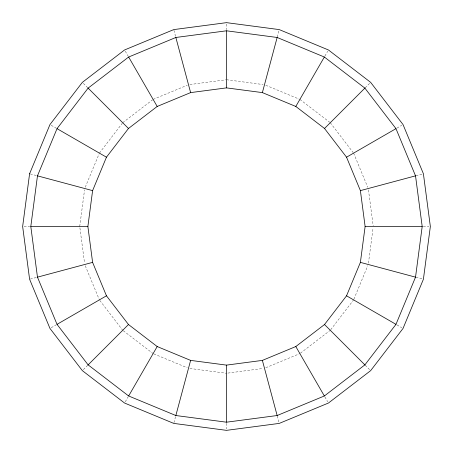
<?xml version="1.0" encoding="UTF-8"?>
<svg xmlns="http://www.w3.org/2000/svg" width="453" height="453" viewBox="0 0 453 453"><rect width="100%" height="100%" fill="white"/><g stroke="black" fill="none" stroke-linecap="round" stroke-linejoin="round"><path stroke-width="0.34" stroke-dasharray="2.27 1.7" d="M79.728 226.5L84.547 189.892M368.453 263.108L373.091 227.882M173.924 422.723L175.747 415.916M277.253 37.084L279.076 30.277M85.26 187.225L99.128 153.76M353.872 299.24L367.74 265.775M125.277 401.817L128.097 396.936M324.903 56.064L327.723 51.183M99.394 153.114L122.293 123.267M330.707 329.733L353.606 299.886M83.352 369.648L87.837 365.163M365.163 87.837L369.648 83.352M122.718 122.718L152.559 99.819M300.441 353.181L330.282 330.282M51.183 327.723L56.064 324.903M396.936 128.097L401.817 125.277M153.114 99.394L187.225 85.26M265.775 367.74L299.886 353.606M30.277 279.076L37.084 277.253M415.916 175.747L422.723 173.924M189.892 84.547L225.809 79.819M227.882 373.091L263.108 368.453M24.06 226.5L29.694 226.5M423.306 226.5L428.94 226.5M226.5 79.728L263.108 84.547M189.892 368.453L226.5 373.272M30.277 173.924L37.084 175.747M415.916 277.253L422.723 279.076M265.775 85.26L299.24 99.128M153.76 353.872L187.225 367.74M51.183 125.277L56.064 128.097M396.936 324.903L401.817 327.723M299.886 99.394L329.733 122.293M123.267 330.707L153.114 353.606M83.352 83.352L87.837 87.837M365.163 365.163L369.648 369.648M330.282 122.718L353.181 152.559M99.819 300.441L122.718 330.282M125.277 51.183L128.097 56.064M324.903 396.936L327.723 401.817M353.606 153.114L367.74 187.225M85.26 265.775L99.394 299.886M173.924 30.277L175.747 37.084M277.253 415.916L279.076 422.723M368.453 189.892L373.181 225.809M79.909 227.882L84.547 263.108M226.5 24.06L226.5 29.694M226.5 423.306L226.5 428.94"/><path stroke-width="0.68" d="M30.804 226.5L37.474 175.849L57.021 128.652L88.12 88.12L128.652 57.021L175.849 37.474L226.5 30.804L277.151 37.474L324.348 57.021L364.88 88.12L395.979 128.652L415.526 175.849L422.196 226.5L415.526 277.151L395.979 324.348L364.88 364.88L324.348 395.979L277.151 415.526L226.5 422.196L175.849 415.526L128.652 395.979L88.12 364.88L57.021 324.348L37.474 277.151L30.804 226.5L87.882 226.5L92.605 262.378L106.455 295.809L128.482 324.518L157.191 346.545L190.622 360.395L226.5 365.118L262.378 360.395L295.809 346.545L324.518 324.518L346.545 295.809L360.395 262.378L365.118 226.5L360.395 190.622L346.545 157.191L324.518 128.482L295.809 106.455L262.378 92.605L226.5 87.882L190.622 92.605L157.191 106.455L128.482 128.482L106.455 157.191L92.605 190.622L87.882 226.5M175.849 415.526L190.622 360.395M262.378 92.605L277.151 37.474M128.652 395.979L157.191 346.545M295.809 106.455L324.348 57.021M88.12 364.88L128.482 324.518M324.518 128.482L364.88 88.12M57.021 324.348L106.455 295.809M346.545 157.191L395.979 128.652M37.474 277.151L92.605 262.378M360.395 190.622L415.526 175.849M365.118 226.5L422.196 226.5M37.474 175.849L92.605 190.622M360.395 262.378L415.526 277.151M57.021 128.652L106.455 157.191M346.545 295.809L395.979 324.348M88.12 88.12L128.482 128.482M324.518 324.518L364.88 364.88M128.652 57.021L157.191 106.455M295.809 346.545L324.348 395.979M175.849 37.474L190.622 92.605M262.378 360.395L277.151 415.526M226.5 30.804L226.5 87.882M226.5 365.118L226.5 422.196M29.598 173.742L22.65 226.5L29.598 279.258L49.96 328.425L82.355 370.645L124.575 403.04L173.742 423.402L226.5 430.35L279.258 423.402L328.425 403.04L370.645 370.645L403.04 328.425L423.402 279.258L430.35 226.5L423.402 173.742L403.04 124.575L370.645 82.355L328.425 49.96L279.258 29.598L226.5 22.65L173.742 29.598L124.575 49.96L82.355 82.355L49.96 124.575L29.598 173.742"/></g></svg>
